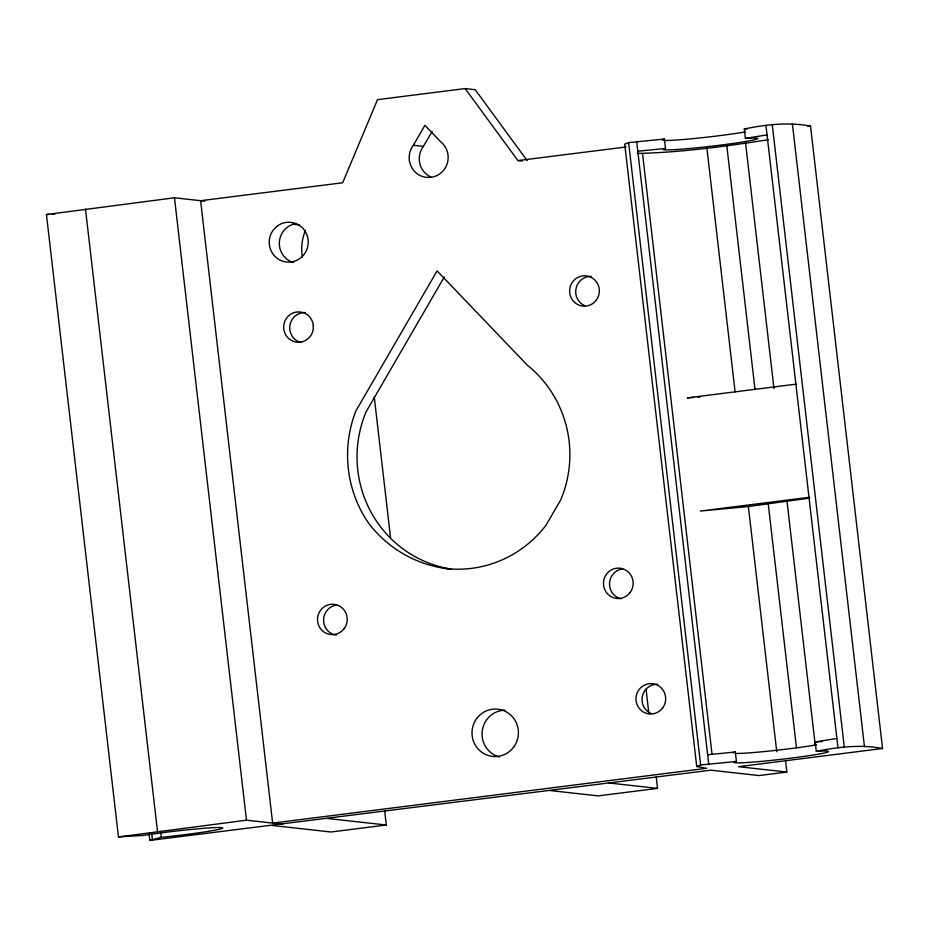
<?xml version="1.0" encoding="UTF-8"?>
<svg xmlns="http://www.w3.org/2000/svg" width="929" height="929" viewBox="0 0 929 929"><rect width="100%" height="100%" fill="white"/><g stroke="black" fill="none" stroke-linecap="round" stroke-linejoin="round"><path stroke-width="1.39" d="M413.347 145.284L424.925 125.299L440.741 141.823A19.962 19.497 -83.7 0 1 430.951 177.358L425.865 177.323A19.962 19.497 -83.7 0 1 413.347 145.284L423.415 146.399L432.113 131.419M444.271 277.005L366.084 411.837A114.058 111.434 -83.7 0 0 451.134 569.036M767.052 134.902L745.383 138.386A47.518 2.322 -6.6 0 1 720.556 145.11A47.518 2.322 -6.6 0 1 665.501 148.466L664.409 139.036L628.631 142.601L624.718 144.134L696.738 766.53L706.644 768.306L272.627 823.094L200.618 200.699L342.673 182.769L377.511 99.647L465.139 88.58L475.207 89.707L527.149 160.601M696.738 766.53L700.652 764.997L736.43 761.432A47.518 2.322 -6.6 0 0 791.485 758.076A47.518 2.322 -6.6 0 0 816.312 751.352C838.097 746.974 860.486 744.28 882.55 748.495L810.529 126.1C788.466 121.931 766.077 124.509 744.292 128.957L745.383 138.386M149.012 833.208L149.836 840.42L161.298 837.319A47.518 2.322 -6.6 0 0 221.752 827.623A47.518 2.322 -6.6 0 0 143.844 835.38L118.459 836.924L46.45 214.529L174.466 197.784L204.937 201.175M768.422 139.722C725.026 146.387 681.271 152.484 637.329 153.448M809.891 498.072L748.379 506.537L700.408 511.043L809.159 497.317M816.312 751.352L815.221 741.923L836.901 738.439M118.459 836.924L246.475 820.191L282.706 824.22M465.139 88.58L517.941 160.578L626.088 146.979M807.673 126.46L810.529 126.1M796.06 384.153L687.309 397.879L693.719 397.415M882.55 748.495L738.52 766.68L786.875 772.057L785.539 760.526M656.199 776.876L657.523 788.384L598.137 795.886L549.771 790.509M786.875 772.057L759.074 775.564L710.708 770.187L149.836 840.42M384.652 810.692L386.301 825.01L331.003 832.001L272.557 825.498M637.805 151.218L665.501 148.466M707.643 754.754L735.338 752.002L736.43 761.432M697.563 397.124L700.338 396.869M46.45 214.529L49.307 214.355M52.163 214.181L54.974 214.007M292.519 224.168L299.568 224.946M442.413 568.118A114.058 111.434 -83.7 0 0 545.95 525.338L560.826 499.674A114.058 111.434 -83.7 0 0 527.428 365.294L437.094 270.896L356.016 410.711C341.198 447.859 346.029 491.151 369.103 523.875C388.891 549.48 418.758 566.272 451.053 569.082M609.169 783.008L657.523 788.384M327.867 818.519L386.301 825.01M517.941 160.578L522.261 161.089M792.414 124.08L864.434 746.475M772.243 124.474L844.264 746.87M765.96 125.473L837.981 747.868M745.592 143.298L773.962 388.485M787.06 501.648L815.267 745.395M726.803 145.795L755.01 389.553M768.271 504.157L796.478 747.903M706.911 148.175L735.118 391.933M748.379 506.537L776.749 751.712M642.531 153.564L712.032 754.22M636.713 141.789L708.734 764.195M628.631 142.601L700.652 764.997M646.05 689.155L648.872 713.6M374.248 396.857L390.528 537.577M174.466 197.784L246.475 820.191M160.833 833.278L161.298 837.319M85.48 209.025L157.5 831.42M151.799 834.335L152.414 839.723M584.666 305.641A15.212 14.852 -83.7 0 1 591.378 276.459M301.17 342.557A15.212 14.852 -83.7 0 1 289.871 325.638A15.212 14.852 -83.7 0 1 305.42 312.562M336.275 635.146A15.212 14.852 -83.7 0 1 336.658 605M620.944 598.799A15.212 14.852 -83.7 0 1 622.604 568.896M293.494 262.547A19.962 19.497 -83.7 0 1 296.502 223.517M431.033 177.044A19.962 19.497 -83.7 0 1 423.415 146.399M302.436 257.345A47.518 46.427 -83.7 0 1 305.49 230.276M499.581 756.984A23.759 23.213 -83.7 0 1 504.993 710.174M745.464 131.895A47.518 2.322 -6.6 0 1 698.027 138.131A47.518 2.322 -6.6 0 1 663.271 140.372M662.238 139.884A47.518 2.322 -6.6 0 1 664.409 139.036M744.292 128.957A47.518 2.322 -6.6 0 1 747.427 128.783M816.394 744.861A47.518 2.322 -6.6 0 1 770.965 750.887A47.518 2.322 -6.6 0 1 735.245 753.419M733.167 752.85A47.518 2.322 -6.6 0 1 735.338 752.002M815.221 741.923A47.518 2.322 -6.6 0 1 822.258 741.609M651.008 713.484A15.212 14.852 -83.7 0 1 657.72 684.301M313.294 325.208L313.236 329.18A15.212 14.852 -83.7 0 1 297.686 342.255A15.212 14.852 -83.7 0 1 283.682 327.612A15.212 14.852 -83.7 0 1 296.792 311.981L300.671 312.016A15.212 14.852 -83.7 0 1 313.294 325.208M277.039 226.27L273.393 229.927A19.962 19.497 -83.7 0 0 300.381 258.123L304.027 254.476A19.962 19.497 -83.7 0 0 277.039 226.27M596.151 300.322A15.212 14.852 -83.7 0 0 586.617 275.913A15.212 14.852 -83.7 0 0 570.673 296.676A15.212 14.852 -83.7 0 0 596.151 300.322M344.032 628.77A15.212 14.852 -83.7 0 0 334.486 604.361A15.212 14.852 -83.7 0 0 318.554 625.112A15.212 14.852 -83.7 0 0 344.032 628.77M629.978 592.667A15.212 14.852 -83.7 0 0 620.444 568.258A15.212 14.852 -83.7 0 0 604.5 589.021A15.212 14.852 -83.7 0 0 629.978 592.667M513.435 747.415A23.759 23.213 -83.7 0 0 498.536 709.28A23.759 23.213 -83.7 0 0 473.639 741.714A23.759 23.213 -83.7 0 0 513.435 747.415M662.493 708.165A15.212 14.852 -83.7 0 0 652.959 683.756A15.212 14.852 -83.7 0 0 637.027 704.519A15.212 14.852 -83.7 0 0 662.493 708.165"/></g></svg>
